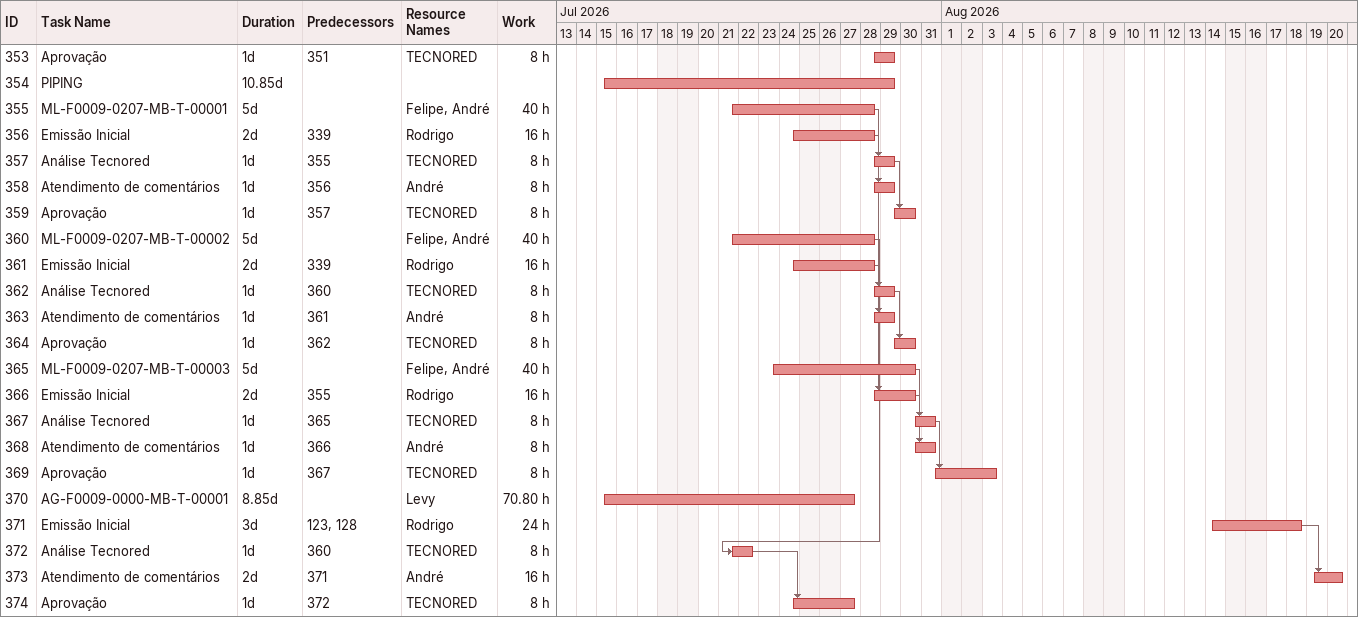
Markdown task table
| ID | Task | Duration | Start | Finish | Predecessors | Resources | Work (h) |
|---|---|---|---|---|---|---|---|
| 353 | Aprovação | 1d | 2026-07-28 | 2026-07-29 | 351 | TECNORED | 8 |
| 354 | PIPING | 10.85d | 2026-07-15 | 2026-07-29 |  |  |  |
| 355 | ML-F0009-0207-MB-T-00001 | 5d | 2026-07-21 | 2026-07-28 |  | Felipe, André | 40 |
| 356 | Emissão Inicial | 2d | 2026-07-24 | 2026-07-28 | 339 | Rodrigo | 16 |
| 357 | Análise Tecnored | 1d | 2026-07-28 | 2026-07-29 | 355 | TECNORED | 8 |
| 358 | Atendimento de comentários | 1d | 2026-07-28 | 2026-07-29 | 356 | André | 8 |
| 359 | Aprovação | 1d | 2026-07-29 | 2026-07-30 | 357 | TECNORED | 8 |
| 360 | ML-F0009-0207-MB-T-00002 | 5d | 2026-07-21 | 2026-07-28 |  | Felipe, André | 40 |
| 361 | Emissão Inicial | 2d | 2026-07-24 | 2026-07-28 | 339 | Rodrigo | 16 |
| 362 | Análise Tecnored | 1d | 2026-07-28 | 2026-07-29 | 360 | TECNORED | 8 |
| 363 | Atendimento de comentários | 1d | 2026-07-28 | 2026-07-29 | 361 | André | 8 |
| 364 | Aprovação | 1d | 2026-07-29 | 2026-07-30 | 362 | TECNORED | 8 |
| 365 | ML-F0009-0207-MB-T-00003 | 5d | 2026-07-23 | 2026-07-30 |  | Felipe, André | 40 |
| 366 | Emissão Inicial | 2d | 2026-07-28 | 2026-07-30 | 355 | Rodrigo | 16 |
| 367 | Análise Tecnored | 1d | 2026-07-30 | 2026-07-31 | 365 | TECNORED | 8 |
| 368 | Atendimento de comentários | 1d | 2026-07-30 | 2026-07-31 | 366 | André | 8 |
| 369 | Aprovação | 1d | 2026-07-31 | 2026-08-03 | 367 | TECNORED | 8 |
| 370 | AG-F0009-0000-MB-T-00001 | 8.85d | 2026-07-15 | 2026-07-27 |  | Levy | 70.80 |
| 371 | Emissão Inicial | 3d | 2026-08-14 | 2026-08-18 | 123, 128 | Rodrigo | 24 |
| 372 | Análise Tecnored | 1d | 2026-07-21 | 2026-07-22 | 360 | TECNORED | 8 |
| 373 | Atendimento de comentários | 2d | 2026-08-19 | 2026-08-20 | 371 | André | 16 |
| 374 | Aprovação | 1d | 2026-07-24 | 2026-07-27 | 372 | TECNORED | 8 |
